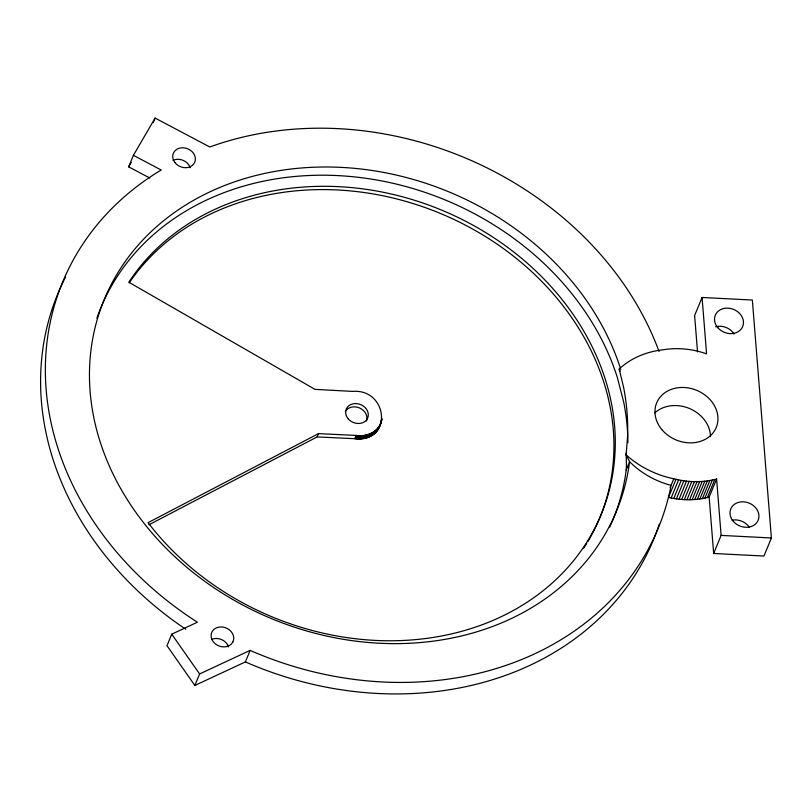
<?xml version="1.0" encoding="UTF-8"?>
<svg xmlns="http://www.w3.org/2000/svg" width="812" height="812" viewBox="0 0 812 812"><rect width="100%" height="100%" fill="white"/><g stroke="black" fill="none" stroke-linecap="round" stroke-linejoin="round"><path stroke-width="1.22" d="M148.961 524.765L317.157 436.917L354.753 438.703C393.201 442.885 388.187 388.512 352.591 391.394L314.975 389.364L128.824 282.221A264.225 220.336 22.4 0 1 392.785 194.352A264.225 220.336 22.4 0 1 609.619 394.926L611.345 402.843A264.225 220.336 22.4 0 1 615.141 450.264L614.674 458.069A264.225 220.336 22.4 0 1 428.32 638.161A264.225 220.336 22.4 0 1 148.078 522.654L318.517 433.628L356.113 435.415C365.583 436.968 376.677 432.948 380.666 423.702M626.245 453.248L627.544 436.937A277.115 231.085 22.4 0 0 623.565 387.202L619.16 369.044L620.865 367.501A86.356 72.014 22.4 0 1 662.998 349.789C677.563 347.374 692.697 348.916 706.582 353.849L702.076 297.476L752.348 300.034L771.4 537.96L763.95 556.047L713.667 553.49L709.15 497.117L716.61 479.029C702.481 482.825 687.419 482.348 673.321 478.674A86.356 72.014 22.4 0 1 627.991 456.527L626.022 454.791L626.245 453.248L626.428 468.372L625.281 476.431A277.115 231.085 22.4 0 1 611.609 522.847M626.428 468.372L626.661 466.047M380.442 423.417L380.686 421.925M379.59 426.3L381.792 420.129M149.804 178.021L128.661 166.846L133.401 155.336L155.102 118.075L209.841 147.002L212.318 146.079A322.232 268.701 22.4 0 1 659.05 351.494M153.204 122.683L155.102 118.075M133.401 155.336L161.223 170.033L157.741 172.114A322.232 268.701 22.4 0 0 193.581 619.749L197.428 622.195L171.748 634.182L166.998 645.692L194.86 685.47L245.407 661.892L250.147 650.382L252.786 651.559A322.232 268.701 22.4 0 0 670.631 487.728L670.661 485.241A77.333 64.493 22.4 0 1 631.259 463.317L629.594 461.683L626.022 454.791M194.86 685.47L199.61 673.96L250.147 650.382M317.157 436.917L318.517 433.628M354.753 438.703L356.113 435.415M355.636 438.815L356.986 435.526M356.519 438.896L357.869 435.608M357.392 438.957L358.752 435.668M358.265 438.987L359.625 435.699M359.137 438.987L360.498 435.699M360.01 438.967L361.37 435.679M360.873 438.916L362.233 435.628M361.736 438.845L363.086 435.557M362.578 438.734L363.938 435.445M363.421 438.612L364.781 435.323M364.253 438.45L365.613 435.161M365.075 438.267L366.425 434.978M365.887 438.054L367.237 434.765M366.679 437.82L368.039 434.532M367.46 437.566L368.821 434.278M368.232 437.272L369.592 433.984M368.983 436.968L370.343 433.679M369.724 436.633L371.084 433.344M370.445 436.267L371.805 432.979M371.145 435.892L372.505 432.603M371.835 435.476L373.185 432.187M372.495 435.049L373.845 431.761M373.134 434.603L374.494 431.314M373.764 434.126L375.114 430.837M374.362 433.628L375.712 430.34M374.931 433.121L376.291 429.832M375.489 432.583L376.839 429.294M376.017 432.025L377.377 428.736M376.524 431.456L377.874 428.168M377.001 430.867L378.351 427.579M381.132 420.829L382.046 418.637M377.448 430.258L378.808 426.97M380.574 422.676L381.934 419.388M377.874 429.639L379.63 425.711M378.646 428.34L381.437 421.59M626.204 469.904L629.594 461.683L628.671 468.209A277.115 231.085 22.4 0 1 225.036 594.881A277.115 231.085 22.4 0 1 193.449 200.391A277.115 231.085 22.4 0 1 620.744 369.277M702.076 297.476L694.615 315.563L697.528 351.89M670.123 487.647L673.777 478.765M675.98 479.313L668.52 497.401C681.826 500.507 695.914 500.659 709.15 497.117M671.138 497.969L678.599 479.882M673.767 498.466L681.227 480.379M676.406 498.883L683.856 480.795M679.045 499.218L686.495 481.13M681.684 499.471L689.134 481.384M684.323 499.644L691.773 481.557M686.952 499.745L694.402 481.658M689.571 499.756L697.021 481.668M692.169 499.684L699.629 481.597M694.767 499.532L702.218 481.445M697.335 499.309L704.786 481.222M699.883 498.994L707.333 480.907M702.41 498.598L709.861 480.511M704.897 498.132L712.357 480.044M707.364 497.583L714.824 479.496M713.667 553.49L721.117 535.402L716.61 479.029M128.661 166.846L131.209 162.461M721.117 535.402L771.4 537.96M245.407 661.892L248.046 663.069A322.232 268.701 22.4 0 0 659.232 524.217M171.748 634.182L199.61 673.96M619.16 369.044L620.175 371.013M185.735 629.209A322.232 268.701 22.4 0 1 65.569 277.004M211.668 639.369A11.601 9.673 22.4 0 1 228.578 646.931M172.966 160.34A11.601 9.673 22.4 0 1 188.719 164.765L188.932 165.08A11.601 9.673 22.4 0 1 190.221 167.739M595.186 528.033A264.225 220.336 22.4 0 0 613.314 461.358L613.781 453.553A264.225 220.336 22.4 0 0 609.985 406.132L608.259 398.215A264.225 220.336 22.4 0 0 393.343 198.098A264.225 220.336 22.4 0 0 129.311 282.749M594.699 529.028A264.225 220.336 22.4 0 1 587.858 541.584M586.721 543.472A264.225 220.336 22.4 0 1 583.767 548.141M345.425 411.349A11.601 9.673 22.4 0 1 359.31 407.878A11.601 9.673 22.4 0 1 366.719 420.119M366.628 420.443A11.601 9.673 22.4 0 1 366.405 421.083M732.069 520.198A14.819 12.363 22.4 0 1 749.314 527.313M715.626 326.769A14.819 12.363 22.4 0 1 734.078 334.057M654.858 412.882A32.226 26.867 22.4 0 1 689.764 408.629A32.226 26.867 22.4 0 1 710.5 436.775M611.142 523.902A277.115 231.085 22.4 0 1 609.711 527.049M96.882 318.172A277.115 231.085 22.4 0 1 357.503 177.219A277.115 231.085 22.4 0 1 617.353 377.499L623.748 402.316A277.115 231.085 22.4 0 1 627.889 442.652M232.79 642.109L232.618 642.404A11.601 9.673 22.4 0 1 217.464 645.266A11.601 9.673 22.4 0 1 212.226 631.452L212.409 631.157A11.601 9.673 22.4 0 1 227.39 628.589A11.601 9.673 22.4 0 1 232.79 642.109M174.895 162.532L174.661 162.227A11.601 9.673 22.4 0 1 177.716 148.829A11.601 9.673 22.4 0 1 193.459 153.255L193.672 153.57A11.601 9.673 22.4 0 1 190.404 166.653A11.601 9.673 22.4 0 1 174.895 162.532M733.388 521.436A14.819 12.363 22.4 0 0 758.103 520.39A14.819 12.363 22.4 0 0 741.965 501.816A14.819 12.363 22.4 0 0 733.388 521.436M717.889 327.774A14.819 12.363 22.4 0 0 742.604 326.739A14.819 12.363 22.4 0 0 726.456 308.154A14.819 12.363 22.4 0 0 717.889 327.774M662.338 430.137A32.226 26.867 22.4 0 0 716.062 427.873A32.226 26.867 22.4 0 0 680.974 387.486A32.226 26.867 22.4 0 0 662.338 430.137M348.297 418.921A11.601 9.673 22.4 0 0 367.633 418.109A11.601 9.673 22.4 0 0 354.996 403.574A11.601 9.673 22.4 0 0 348.297 418.921"/></g></svg>
